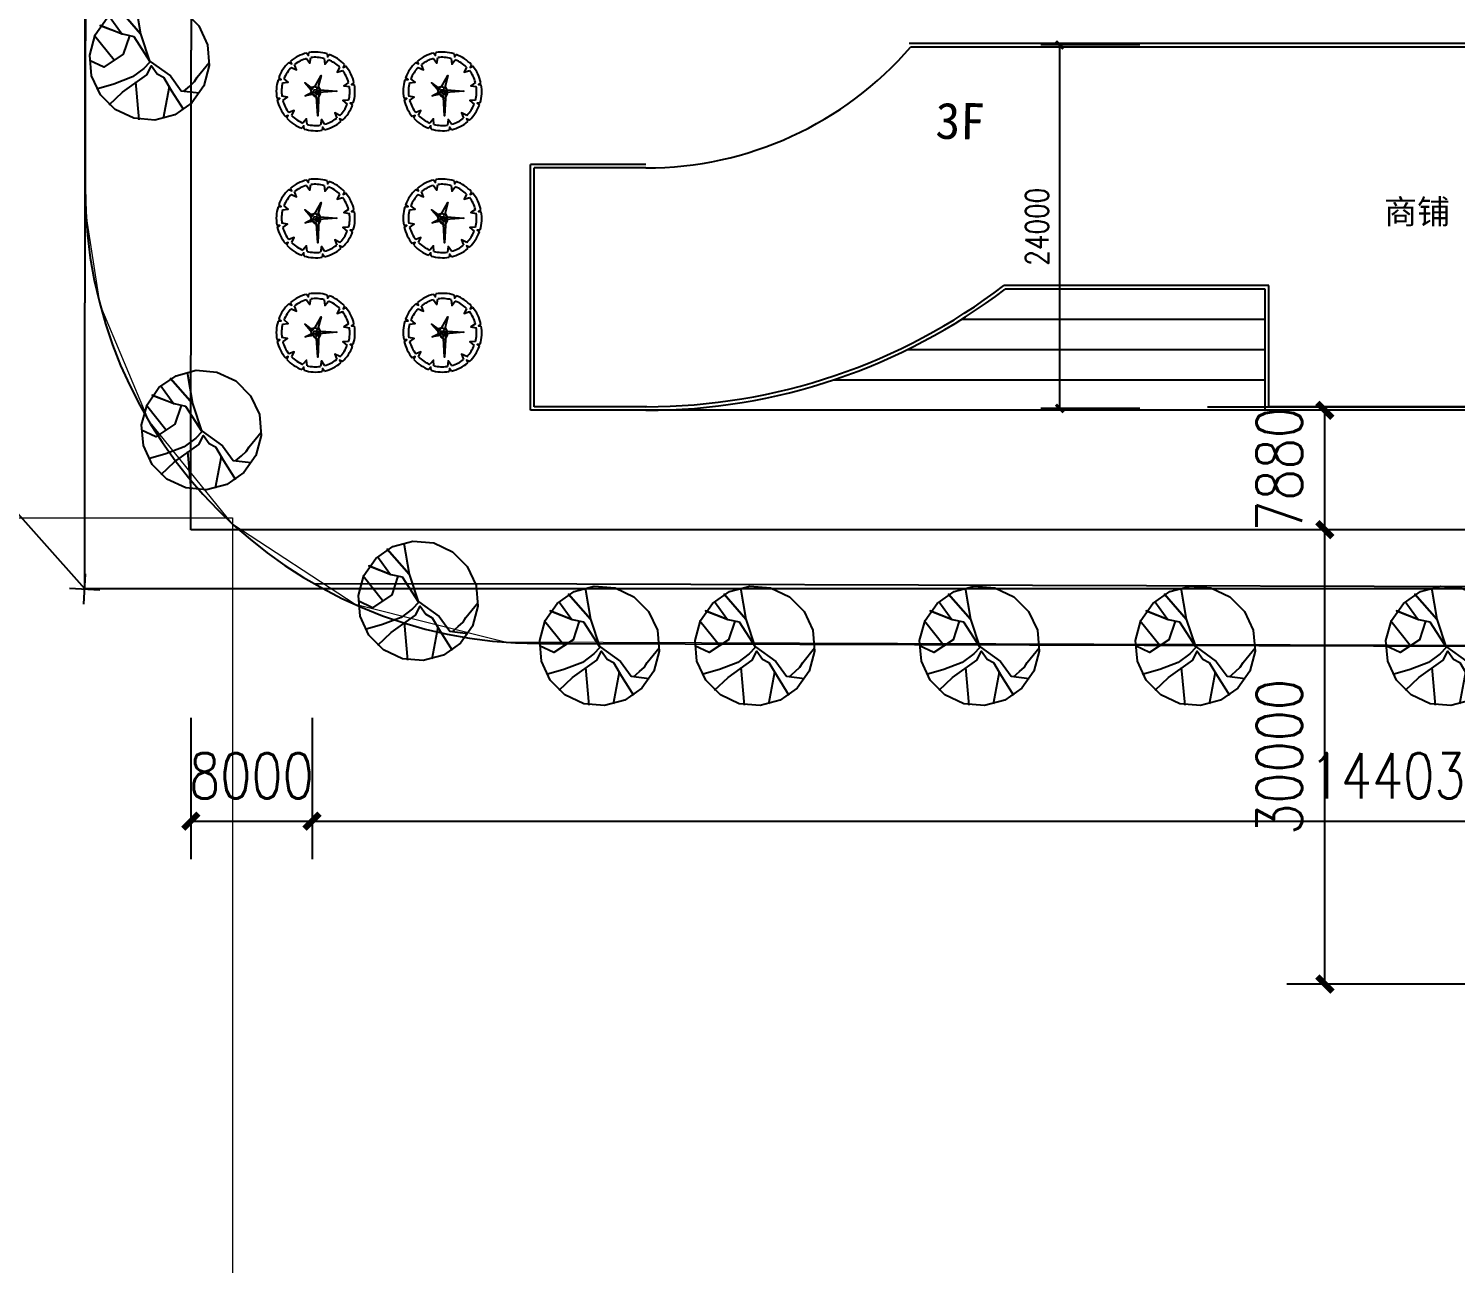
# Model space of a CAD drawing. Extents: x 225694 to 1397201, y -46174 to 794826.
# Drawn here: x 377234 to 471414, y 138342 to 219876 of the extents above; entities that cross this region are included whole.
import ezdxf
from ezdxf.enums import TextEntityAlignment as Align

# ---------------------------------------------------------------- set-up
doc = ezdxf.new("R2010")
doc.units = 0
doc.header["$LTSCALE"] = 0.5
doc.header["$MEASUREMENT"] = 0
doc.linetypes.add('X11', pattern=[6, 5, -1])
for name, color, linetype in [('1', 4, 'Continuous'), ('PUB_DIM', 3, 'Continuous'), ('WINDOW', 3, 'Continuous'), ('ZJ', 7, 'Continuous'), ('树', 124, 'Continuous'), ('红线', 1, 'Continuous'), ('路', 40, 'Continuous')]:
    doc.layers.add(name, color=color, linetype=linetype)
doc.layers.add('road', color=7, linetype='Continuous', lineweight=0)
doc.layers.add('road-k', color=7, linetype='Continuous', lineweight=0)
doc.styles.add('DIM_FONT', font='SIMPLEX.shx', dxfattribs={"width": 0.8})
doc.styles.add('等线体', font='')
doc.styles.get('等线体').set_extended_font_data('黑体')
doc.dimstyles.new('DIMN1000', dxfattribs={"dimscale": 10, "dimtxt": 300, "dimasz": 100, "dimexe": 250, "dimexo": 300, "dimgap": 150, "dimtad": 1, "dimdec": 0, "dimzin": 0, "dimdsep": 46, "dimtxsty": 'DIM_FONT', "dimcen": 0.09, "dimclrt": 7, "dimazin": 2, "dimtfac": 1, "dimtdec": 0, "dimtix": 1, "dimtmove": 2, "dimatfit": 3, "dimfxl": 1, "dimtolj": 1, "dimtzin": 0, "dimarcsym": 0})
doc.dimstyles.new('DIMN500', dxfattribs={"dimscale": 5, "dimtxt": 300, "dimasz": 100, "dimexe": 250, "dimexo": 300, "dimgap": 150, "dimtad": 1, "dimdec": 0, "dimzin": 0, "dimdsep": 46, "dimtxsty": 'DIM_FONT', "dimcen": 0.09, "dimclrt": 7, "dimazin": 2, "dimtfac": 1, "dimtdec": 0, "dimtix": 1, "dimtmove": 2, "dimatfit": 3, "dimfxl": 1, "dimtolj": 1, "dimtzin": 0, "dimarcsym": 0})

# ---------------------------------------------------------------- blocks, each defined once
blk = doc.blocks.new('栾树')
at = {"layer": '树', "color": 3}
for points in [[(-1493, 1564), (-1335, 1492), (-1401, 1644)], [(-506, 1792), (-324, 1533), (-272, 1840)], [(-496, 2093), (-395, 1952), (-376, 2117)], [(473, 1797), (501, 1482), (699, 1722)], [(632, 2054), (649, 1881), (748, 2015)], [(-1350, 1297), (-1064, 1164), (-1173, 1456)], [(1323, 1313), (1190, 1026), (1482, 1135)], [(1590, 1455), (1518, 1297), (1670, 1363)], [(-2092, 606), (-1919, 623), (-2053, 722)], [(-1835, 447), (-1520, 475), (-1760, 673)], [(1818, 468), (1559, 286), (1866, 234)], [(2119, 458), (1978, 357), (2144, 338)], [(-2131, -522), (-1990, -421), (-2155, -402)], [(-1829, -532), (-1571, -350), (-1878, -298)], [(1823, -511), (1508, -539), (1748, -737)], [(2080, -670), (1907, -687), (2041, -786)], [(-1601, -1519), (-1530, -1361), (-1682, -1427)], [(-1335, -1376), (-1202, -1090), (-1494, -1199)], [(-485, -1861), (-512, -1546), (-711, -1786)], [(1339, -1361), (1052, -1228), (1161, -1520)], [(1481, -1627), (1323, -1556), (1389, -1708)], [(-644, -2118), (-661, -1945), (-760, -2079)], [(494, -1855), (313, -1597), (260, -1904)], [(484, -2157), (383, -2016), (364, -2181)]]:
    blk.add_lwpolyline(points, dxfattribs=at)
at = {"layer": '树', "color": 32}
for points in [[(-282, 76), (-614, 450), (-268, 191), (-37, 263), (295, 854), (136, 249), (237, 47), (1175, -11), (179, -97), (107, -1380), (50, -328), (-123, -184), (-585, -270), (-210, -69), (-268, 133)], [(-80, -270), (-268, 18), (-66, 249), (194, 148), (252, -169), (122, -429), (-95, -270)], [(6, 104), (151, -11), (122, -126), (64, -227), (-109, -54), (-95, 61), (93, 76)], [(93, 76), (50, -97), (-37, -40)]]:
    blk.add_lwpolyline(points, dxfattribs=at)
at = {"layer": '树', "color": 3}
for radius, start, end in [(2181, 102.98727, 129.77129), (1891, 105.32437, 128.10057), (2181, 72.98727, 99.77129), (1891, 75.32437, 98.10057), (1891, 45.32437, 68.10057), (2181, 42.98727, 69.77129), (2181, 132.98727, 159.77129), (1891, 135.32437, 158.10057), (1891, 15.32437, 38.10057), (2181, 12.98727, 39.77129), (2181, 162.98727, 189.77129), (1891, 165.32437, 188.10057), (1891, 345.32437, 8.10057), (2181, 342.98727, 9.77129), (2181, 192.98727, 219.77129), (1891, 195.32437, 218.10057), (1891, 315.32437, 338.10057), (2181, 312.98727, 339.77129), (2181, 222.98727, 249.77129), (1891, 225.32437, 248.10057), (1891, 285.32437, 308.10057), (2181, 252.98727, 279.77129), (1891, 255.32437, 278.10057), (2181, 282.98727, 309.77129)]:
    blk.add_arc((-6, -32), radius, start, end, dxfattribs=at)
blk = doc.blocks.new('_ArchTick')
at = {"color": 0, "linetype": 'ByBlock'}
blk.add_lwpolyline([(-0.5, -0.5, 0.4, 0.4, 0), (0.5, 0.5, 0.4, 0.4, 0)], format="xyseb", dxfattribs=at)
blk = doc.blocks.new('*U82')
at = {"color": 0, "lineweight": -2}
for p, q in [((450591, 218789), (444044, 218789)), ((445294, 194789), (445294, 218789)), ((445294, 194789), (445294, 218789)), ((450591, 194789), (444044, 194789))]:
    blk.add_line(p, q, dxfattribs=at)
at = {"layer": 'DEFPOINTS', "color": 0}
for p in [(452091, 218789), (452091, 194789)]:
    blk.add_point(p, dxfattribs=at)
at = {"color": 0, "lineweight": -2, "xscale": 500, "yscale": 500, "zscale": 500}
for p, rotation in [((445294, 218789), 90), ((445294, 194789), 270)]:
    blk.add_blockref('_ArchTick', p, dxfattribs=dict(at, rotation=rotation))
at = {"color": 7, "insert": (443794, 206789), "char_height": 1500, "width": 0.000000001, "attachment_point": 5, "rotation": 90, "style": 'DIM_FONT'}
blk.add_mtext('\\A1;24000', dxfattribs=at)
blk = doc.blocks.new('64')
at = {"linetype": 'Continuous'}
blk.add_lwpolyline([(1976, 57), (1856, 741), (1508, 1343), (976, 1789), (324, 2027), (-371, 2027), (-1024, 1789), (-1556, 1343), (-1903, 741), (-2024, 57), (-1903, -627), (-1556, -1228), (-1024, -1675), (-371, -1912), (324, -1912), (976, -1675), (1508, -1228), (1856, -627), (1976, 57)], dxfattribs=at)
for points in [[(-737, 1911), (-285, 955), (-166, 2053), (-285, 955), (0, 0), (285, -57), (761, -71), (1402, 86), (1973, 285)], [(238, 2039), (226, 1298), (654, 1954), (214, 1298), (-47, 1012), (-12, 14)], [(939, 742), (1010, 1782)], [(59, 1112), (582, 727), (1355, 742), (1616, 1198)], [(-24, 14), (-297, -770), (-309, -1383), (-760, -1782)], [(1925, -385), (1319, -299), (321, -285), (24, -128), (24, -456), (-83, -670), (-47, -1198), (-12, -1939)], [(1390, -1369), (761, -271)], [(-368, -1440), (-630, -1412), (-844, -1383), (-1010, -1312), (-1616, -1141)], [(-59, -1041), (713, -1797)]]:
    blk.add_lwpolyline(points)
blk = doc.blocks.new('*U87')
at = {"color": 0, "lineweight": -2}
for p, q in [((480604, 194669), (460292, 194669)), ((462792, 186789), (462792, 194669)), ((462792, 194669), (462792, 194669)), ((462792, 194669), (462792, 194669)), ((480604, 186789), (460292, 186789)), ((462792, 186789), (462792, 186789)), ((462792, 186789), (462792, 186789))]:
    blk.add_line(p, q, dxfattribs=at)
at = {"layer": 'DEFPOINTS', "color": 0}
for p in [(483604, 194669), (483604, 186789)]:
    blk.add_point(p, dxfattribs=at)
at = {"color": 0, "lineweight": -2, "xscale": 1000, "yscale": 1000, "zscale": 1000}
for p, rotation in [((462792, 194669), 270), ((462792, 186789), 90)]:
    blk.add_blockref('_ArchTick', p, dxfattribs=dict(at, rotation=rotation))
at = {"color": 7, "insert": (459792, 190777), "char_height": 3000, "width": 0.000000001, "attachment_point": 5, "rotation": 90, "style": 'DIM_FONT'}
blk.add_mtext('\\A1;7880', dxfattribs=at)
blk = doc.blocks.new('*U89')
at = {"color": 0, "lineweight": -2}
for p, q in [((480604, 186789), (460292, 186789)), ((462792, 156789), (462792, 186789)), ((462792, 156789), (462792, 186789)), ((480604, 156789), (460292, 156789))]:
    blk.add_line(p, q, dxfattribs=at)
at = {"layer": 'DEFPOINTS', "color": 0}
for p in [(483604, 186789), (483604, 156789)]:
    blk.add_point(p, dxfattribs=at)
at = {"color": 0, "lineweight": -2, "xscale": 1000, "yscale": 1000, "zscale": 1000}
for p, rotation in [((462792, 186789), 90), ((462792, 156789), 270)]:
    blk.add_blockref('_ArchTick', p, dxfattribs=dict(at, rotation=rotation))
at = {"color": 7, "insert": (459792, 171789), "char_height": 3000, "width": 0.000000001, "attachment_point": 5, "rotation": 90, "style": 'DIM_FONT'}
blk.add_mtext('\\A1;30000', dxfattribs=at)
blk = doc.blocks.new('*U90')
at = {"color": 0, "lineweight": -2}
for p, q in [((387944, 174374), (387944, 165043)), ((395944, 174374), (395944, 165043)), ((387944, 167543), (395944, 167543)), ((387944, 167543), (387944, 167543)), ((387944, 167543), (387944, 167543)), ((395944, 167543), (395944, 167543)), ((395944, 167543), (395944, 167543))]:
    blk.add_line(p, q, dxfattribs=at)
at = {"layer": 'DEFPOINTS', "color": 0}
for p in [(387944, 177374), (395944, 177374)]:
    blk.add_point(p, dxfattribs=at)
at = {"color": 0, "lineweight": -2, "xscale": 1000, "yscale": 1000, "zscale": 1000}
blk.add_blockref('_ArchTick', (387944, 167543), dxfattribs=at)
at = {"color": 0, "lineweight": -2, "xscale": 1000, "yscale": 1000, "zscale": 1000, "rotation": 180}
blk.add_blockref('_ArchTick', (395944, 167543), dxfattribs=at)
at = {"color": 7, "insert": (391944, 170543), "char_height": 3000, "width": 0.000000001, "attachment_point": 5, "style": 'DIM_FONT'}
blk.add_mtext('\\A1;8000', dxfattribs=at)
blk = doc.blocks.new('*U91')
at = {"color": 0, "lineweight": -2}
for p, q in [((395944, 174374), (395944, 165043)), ((539983, 174374), (539983, 165043)), ((395944, 167543), (539983, 167543)), ((395944, 167543), (539983, 167543))]:
    blk.add_line(p, q, dxfattribs=at)
at = {"layer": 'DEFPOINTS', "color": 0}
for p in [(395944, 177374), (539983, 177374)]:
    blk.add_point(p, dxfattribs=at)
at = {"color": 0, "lineweight": -2, "xscale": 1000, "yscale": 1000, "zscale": 1000, "rotation": 180}
blk.add_blockref('_ArchTick', (395944, 167543), dxfattribs=at)
at = {"color": 0, "lineweight": -2, "xscale": 1000, "yscale": 1000, "zscale": 1000}
blk.add_blockref('_ArchTick', (539983, 167543), dxfattribs=at)
at = {"color": 7, "insert": (467964, 170543), "char_height": 3000, "width": 0.000000001, "attachment_point": 5, "style": 'DIM_FONT'}
blk.add_mtext('\\A1;144039', dxfattribs=at)

msp = doc.modelspace()

# ---------------------------------------------------------------- linework, layer by layer
at = {"layer": '1', "color": 7}
for p, q in [((448659, 218908.9), (477103.2, 218908.9)), ((458863.2, 200668.9), (438802.4, 200668.9)), ((458863.2, 198668.9), (435215.7, 198668.9)), ((458863.2, 196668.9), (430331.4, 196668.9)), ((458863.2, 194668.9), (410363.2, 194668.9)), ((455053.2, 194908.9), (477103.2, 194908.9))]:
    msp.add_line(p, q, dxfattribs=at)
at = {"layer": 'PUB_DIM', "color": 7}
for p, q in [((380940, 182878.5), (374297.2, 190353.4)), ((380881.2, 181880.3), (380998.9, 183876.8)), ((379941.8, 182937.4), (381938.3, 182819.7))]:
    msp.add_line(p, q, dxfattribs=at)
at = {"layer": 'road', "color": 3}
msp.add_lwpolyline([(602974.5, 178704.6), (408690.3, 179359.3), (398798.6, 181853.3), (390728.2, 187132.1), (385163.2, 193978.1), (381962.9, 201625.2), (381011.3, 207734.9), (381486.3, 682878.5)], dxfattribs=at)
at = {"layer": 'road-k', "color": 6}
msp.add_lwpolyline([(326169.3, 187570.2), (390700.9, 187570.2), (390700.9, 125486.8), (326169.3, 125486.8)], close=True, dxfattribs=at)
at = {"layer": 'WINDOW', "color": 7}
for p, q in [((435363.6, 218908.9), (477103.2, 218908.9)), ((435473.7, 218668.9), (476863.2, 218668.9)), ((410363.2, 194668.9), (410363.2, 210908.9)), ((417983.2, 210908.9), (410363.2, 210908.9)), ((410603.2, 194908.9), (410603.2, 210668.9)), ((417983.2, 210668.9), (410603.2, 210668.9)), ((459103.2, 202908.9), (441606.9, 202908.9)), ((458863.2, 202668.9), (441688, 202668.9)), ((458863.2, 194668.9), (458863.2, 202668.9)), ((459103.2, 194908.9), (459103.2, 202908.9)), ((418038.1, 194668.9), (410363.2, 194668.9)), ((418037.9, 194908.9), (410603.2, 194908.9)), ((477103.2, 194668.9), (458863.2, 194668.9)), ((476863.2, 194908.9), (459103.2, 194908.9))]:
    msp.add_line(p, q, dxfattribs=at)
for radius, end in [(23120, 319.157704), (38880, 307.416594), (39120, 307.297396)]:
    msp.add_arc((417983.2, 233788.9), radius, 270, end, dxfattribs=at)
at = {"layer": '红线', "color": 7, "linetype": 'X11'}
for points in [[(387944.3, 186789), (388490.7, 686847.5), (831364.3, 686795.1), (831364.3, 186788.9)], [(380940, 182878.5), (381486.3, 682878.5), (839364.3, 682878.5), (839364.3, 182878.4)]]:
    msp.add_lwpolyline(points, close=True, dxfattribs=at)
at = {"layer": '路', "color": 7, "linetype": 'Continuous'}
for p, q in [((380971.2, 208653.3), (381009.6, 243882.8)), ((396060.5, 183240.7), (413428.6, 183212.9)), ((413428.6, 183212.9), (529476.4, 182878.5)), ((410911.7, 179272.5), (412995.8, 179269.2)), ((412995.8, 179269.2), (526467.7, 178942.2))]:
    msp.add_line(p, q, dxfattribs=at)
msp.add_arc((410971.8, 209272.5), 30000, 179.937496, 269.885172, dxfattribs=at)

# ---------------------------------------------------------------- block references
at = {"layer": '树', "color": 7, "extrusion": (3.08393e-24, 9.95157e-24, -1), "xscale": 1.980000000029297, "yscale": 1.98000000001921, "zscale": -1.98, "rotation": 325.0452676312946}
for p in [(-385245.2, 217655.1), (-388669.8, 193245.2), (-402972.5, 181971.5), (-414942, 179002.4), (-425201.5, 179002.4), (-440020.9, 179002.4), (-454270.3, 179002.4), (-470799.6, 179002.4)]:
    msp.add_blockref('64', p, dxfattribs=at)
at = {"layer": '树', "color": 7, "xscale": 1.190700009465218, "yscale": 1.190700009465218, "zscale": 1.1907}
for p in [(396190.8, 215763.2), (404566.4, 215763.2), (396190.8, 207378.7), (404566.4, 207378.7), (396190.8, 199832.4), (404566.4, 199832.4)]:
    msp.add_blockref('栾树', p, dxfattribs=at)

# ---------------------------------------------------------------- texts
at = {"layer": 'ZJ', "color": 7, "linetype": 'Continuous', "style": '等线体'}
msp.add_text('3F', height=2400, rotation=358.735354, dxfattribs=at).set_placement((438730.7, 213750.7), align=Align.MIDDLE)
msp.add_text('商铺', height=1600, dxfattribs=at).set_placement((468883.8, 207814.2), align=Align.MIDDLE)

# ---------------------------------------------------------------- dimensions: what is measured, and where the dimension line sits
at = {"layer": 'PUB_DIM', "color": 7}
for p1, p2, distance, dimstyle, picture, middle in [((452091, 194788.9), (452091, 218788.9), 6797.2, 'DIMN500', '*U82', (443793.8, 206788.9)), ((483604.4, 156788.9), (483604.4, 186788.9), 20812.1, 'DIMN1000', '*U89', (459792.3, 171788.9)), ((387944.3, 177374.4), (395944, 177374.4), -9831.2, 'DIMN1000', '*U90', (391944.2, 170543.3)), ((395944, 177374.4), (539983.2, 177374.4), -9831.2, 'DIMN1000', '*U91', (467963.6, 170543.3))]:
    dim = msp.add_aligned_dim(p1=p1, p2=p2, distance=distance, dimstyle=dimstyle, dxfattribs=at)
    dim.commit()
    dim.dimension.update_dxf_attribs({"geometry": picture, "text_midpoint": middle})
dim = msp.add_linear_dim(base=(462792.3, 194668.9), p1=(483604.4, 186788.9), p2=(483604.4, 194668.9), angle=90, dimstyle='DIMN1000', dxfattribs=at)
dim.commit()
dim.dimension.update_dxf_attribs({"geometry": '*U87', "text_midpoint": (458292.3, 190777), "dimtype": 161})

doc.saveas('drawing.dxf')
